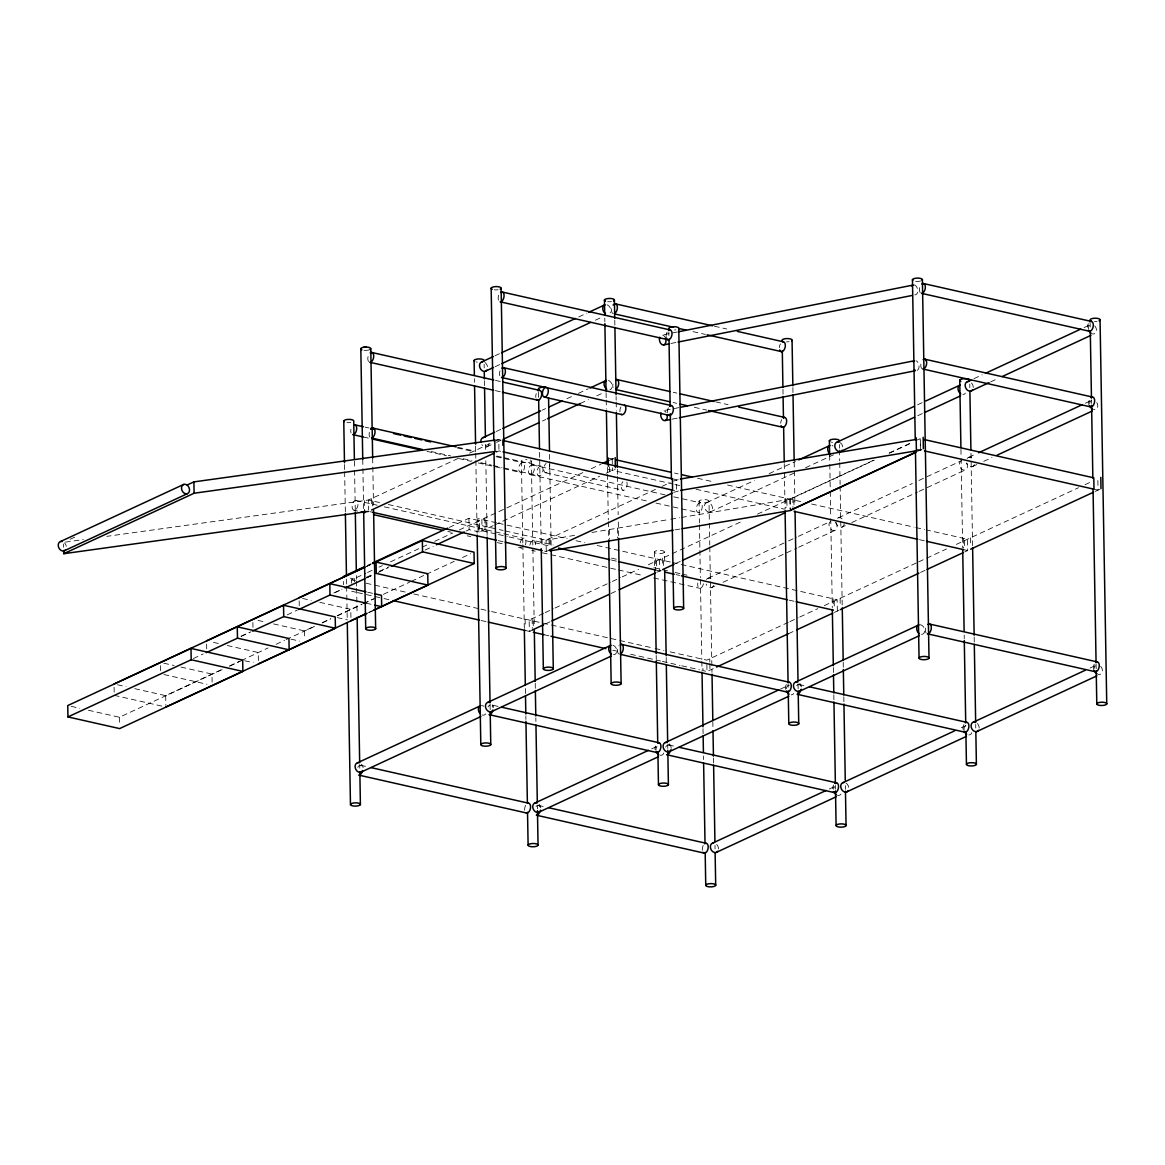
<?xml version="1.0" encoding="UTF-8"?>
<svg xmlns="http://www.w3.org/2000/svg" width="1165" height="1165" viewBox="0 0 1165 1165"><rect width="100%" height="100%" fill="white"/><g stroke="black" fill="none" stroke-linecap="round" stroke-linejoin="round"><path stroke-width="0.75" stroke-dasharray="5 3.75" d="M917.205 370.281L917.685 370.019A5.01 3.218 78.7 0 0 918.967 365.286A5.01 3.218 78.7 0 0 916.287 360.888M70.148 539.293L75.099 536.992M494.936 355.82L499.872 353.534M578.743 316.938L586.956 313.137M495.169 366.698L501.736 363.64M595.402 320.2L601.985 317.157M496.261 431.472L501.183 429.186M542.264 410.138L545.555 408.609M566.918 398.707L571.84 396.42M578.423 393.362L588.281 388.79M458.165 458.413L368.431 500.033L106.787 536.351M469.626 453.098L492.547 442.467M495.824 440.938L498.78 439.569L502.829 440.487M486.635 446.938L494.848 443.122M496.494 442.365L501.416 440.079M542.497 421.016L545.788 419.487M580.301 403.483L588.514 399.668M596.728 395.867L603.295 392.809M496.028 452.297L498.984 450.913L503.018 451.831M367.761 565.214L371.038 563.7M449.341 527.381L468.913 518.309L479.296 520.653L479.499 531.997L469.102 529.653L465.84 531.167M366.48 566.408L371.417 564.122M366.218 566.656L371.154 564.37M351.568 583.17L351.51 579.922L365.941 573.238M367.572 572.466L372.48 570.195M379.033 567.151L382.309 565.637M390.493 561.836L428.152 544.375M434.705 541.332L452.704 532.988M459.258 529.944L583.053 472.524M591.238 468.723L601.067 464.165M609.251 460.364L615.178 457.627M366.334 577.33L372.858 574.301M379.382 571.272L389.168 566.729M425.065 550.084L433.22 546.298M333.816 593.014L342.029 589.199M366.684 577.767L376.543 573.195M378.188 572.423L388.047 567.85M241.272 636.177L249.485 632.362M287.289 614.829L297.41 610.023M335.2 592.49L341.767 589.432M366.422 578L372.989 574.957M193.361 658.516L203.22 653.944M241.009 636.41L250.868 631.838M493.217 525.633L479.106 532.187L478.902 520.828M494.848 524.876L599.625 476.281M606.179 473.238L615.382 468.971M273.513 623.916L304.516 630.92L314.375 626.348M322.589 622.532L330.802 618.717M337.384 615.673L362.286 603.994M363.669 603.485L373.528 598.897M383.387 594.325L409.687 582.136M411.318 581.379L424.73 575.029M426.375 574.272L454.306 561.312M462.52 557.511L470.747 553.695M134.703 688.661L165.707 695.665L223.476 668.739M229.796 665.929L239.903 661.123M241.286 660.599L268.11 647.929M276.061 644.347L284.537 640.299M286.182 639.541L315.759 625.823M322.064 623.013L330.54 618.965M337.122 615.906L361.762 604.475M363.407 603.718L378.203 596.859M88.424 710.242L119.427 717.247L222.952 669.22M229.534 666.176L241.024 660.832M369.057 612.295L372.349 610.78M368.533 612.775L373.47 610.489M655.458 489.416L546.079 540.152L504.94 530.861M661.997 486.373L670.181 482.572M673.457 481.058L680.433 479.004M549.239 550.128L546.269 551.496L542.235 550.579M673.661 492.402L680.637 490.363M706.718 502.61L754.367 480.504M769.162 473.645L795.447 461.442M917.583 404.794L922.52 402.507M973.998 378.625L982.212 374.824M1084.091 327.554L1090.658 324.511A5.01 3.801 65.1 0 0 1088.46 329.083M710.242 511.959L794.035 473.092M805.539 467.748L833.485 454.801M917.816 415.672L922.753 413.386M990.658 381.887L997.225 378.843M543.574 613.343L529.158 620.042L529.347 631.386L532.318 630.017M545.22 612.586L553.404 608.785M555.035 608.028L610.708 582.209M612.339 581.452L620.523 577.651M622.154 576.893L638.537 569.306M648.352 564.748L742.688 520.988M757.425 514.158L873.036 460.525M889.405 452.923L910.695 443.05M917.248 440.021L920.204 438.637L920.408 449.996M681.452 517.435L790.176 499.188L874.332 460.146M889.172 453.258L912.282 442.54M545.409 623.93L550.317 621.659M610.897 593.553L617.45 590.524M656.74 572.292L662.667 569.554M675.758 563.467L680.68 561.195M917.438 451.365L923.364 448.612M708.043 578.262L786.914 541.681M788.559 540.924L796.773 537.109M798.418 536.351L829.64 521.862M838.392 517.799L912.341 483.504M918.908 480.461L961.635 460.641M968.741 457.335L975.309 454.292M1085.401 403.221L1091.984 400.178M711.553 587.626L714.844 586.097M723.057 582.296L797.006 547.987M798.651 547.23L834.795 530.454M841.902 527.163L845.193 525.633M851.761 522.59L917.496 492.096M919.141 491.339L965.144 469.99M972.265 466.699L977.187 464.413M983.755 461.355L991.983 457.554M788.341 622.328L706.791 660.147L665.666 650.856M789.972 621.571L798.156 617.77M799.802 617.013L817.801 608.654M824.354 605.611L917.059 562.622M918.69 561.865L946.519 548.948M956.349 544.39L1078.513 487.727M1085.052 484.684L1091.605 481.655M713.228 668.608L706.995 671.506L706.849 663.395M788.53 633.673L795.083 630.644M834.373 612.411L840.3 609.659M920.525 572.452L925.432 570.166M964.722 551.948L967.693 550.579L967.489 539.22L926.364 529.929M1095.085 491.484L1100.998 488.732M651.686 748.862L658.269 745.804A5.01 3.801 65.1 0 0 656.055 750.376M780.404 689.156L788.618 685.34M829.334 788.967L835.902 785.924A5.01 3.801 65.1 0 0 833.63 789.258M961.329 727.746L966.251 725.46M1090.032 668.04L1096.6 664.997A5.01 3.801 65.1 0 0 1094.328 668.331M677.477 331.967L661.516 335.141A5.01 3.218 78.7 0 1 664.778 336.772M670.953 343.471L678.045 342.059M678.802 407.634L662.841 410.808A5.01 3.218 78.7 0 1 666.103 412.439M672.263 419.123L679.355 417.711M916.389 450.797L920.729 450.069L920.554 440.341M574.52 535.376L546.079 540.152L546.269 551.496L550.288 550.827M591.966 532.449L669.001 519.517M670.778 519.211L679.676 517.726M674.972 529.9L680.345 528.997M494.776 440.122L498.78 439.569L498.984 450.913L494.979 451.481M65.357 542.104L83.37 539.599M714.378 326.2L726.742 328.996M693.015 331.632L705.393 334.428M673.268 392.285L676.807 393.086M715.689 401.867L728.067 404.663M916.36 449.078L923.204 450.622M1094.008 489.198L1098.042 490.101L1097.838 478.757M673.122 402.507L676.661 403.308M694.34 407.299L706.718 410.095M495.475 380.402L500.775 381.596M495.343 390.625L500.644 391.819M608.174 458.078L616.256 459.898M674.535 473.063L678.074 473.864M697.5 478.247L713.402 481.844M727.528 485.033L802.729 502.013M811.554 504.008L914.001 527.148M915.763 527.541L924.602 529.536M672.394 478.771L676.428 479.689L676.617 491.033L672.584 490.115M608.378 469.437L673.035 484.028M674.812 484.436L681.889 486.023M696.029 489.227L784.263 509.149M919.491 539.686L924.792 540.88M963.659 549.662L967.693 550.579M457.903 447.287L475.582 451.277M496.8 456.068L502.1 457.262M503.863 457.656L540.997 466.044M365.271 427.176L368.81 427.977M457.204 447.928L473.121 451.525M496.101 456.709L522.619 462.709M532.303 464.893L664.895 494.834M673.734 496.829L700.252 502.814M545.73 472.786L623.246 490.29M431.254 451.51L450.695 455.908M463.073 458.704L471.912 460.699M480.752 462.694L491.353 465.083M493.13 465.49L501.969 467.485M503.731 467.879L539.089 475.873M363.378 436.991L370.441 438.593M427.016 451.365L446.457 455.763M458.835 458.559L471.213 461.355M478.291 462.942L520.711 472.524M530.41 474.723L648.847 501.46M655.924 503.062L698.359 512.644M496.494 522.765L477.825 518.542L478.029 529.9L496.698 534.109M498.271 523.158L505.333 524.76M507.095 525.153L567.151 538.711M575.991 540.706L584.815 542.701M597.179 545.497L670.603 562.083M672.38 562.477L679.443 564.078M681.205 564.472L837.14 599.684L837.344 611.043L833.31 610.125M379.542 502.537L368.431 500.033L368.606 509.76M388.367 504.532L503.178 530.468M355.995 500.44L377.212 505.231M384.275 506.833L523.944 538.361M529.871 545.118A5.01 2.825 -77.3 0 1 533.628 540.56L553.084 544.943M611.421 558.122L616.722 559.317M653.842 567.704L660.919 569.306M662.681 569.7L667.996 570.894M675.059 572.496L680.36 573.69M682.137 574.097L687.437 575.292M498.46 534.517L507.299 536.512M509.061 536.905L549.691 546.079M611.509 560.045L616.809 561.239M655.662 570.005L663.744 571.84M676.108 574.622L679.632 575.423M789.142 600.15L794.443 601.344M369.975 511.683L372.669 512.294M498.081 540.618L503.382 541.812M354.087 510.27L357.626 511.056M447.782 531.429L451.321 532.216M467.238 535.813L470.762 536.614M497.28 542.599L504.358 544.201M518.498 547.39L522.037 548.191M531.721 550.375L535.259 551.176M542.337 552.778L616.576 569.539M618.353 569.947L641.332 575.131M653.711 577.927L699.67 588.31M350.228 578.131L353.694 578.918M351.51 579.922L355.558 580.84M366.145 583.228L406.774 592.403M413.837 593.99L479.194 608.756M480.956 609.149L489.795 611.144M491.557 611.552L617.974 640.095M619.736 640.488L653.303 648.075M655.065 648.468L663.89 650.463M798.957 684.452L806.02 686.039M367.703 592.228L372.873 593.393M351.714 591.267L355.747 592.184M357.524 592.577L364.587 594.179M366.349 594.572L382.251 598.169M384.013 598.562L391.076 600.164M481.16 620.508L486.46 621.702M525.313 630.469L533.395 632.304M543.982 634.692L551.045 636.279M612.877 650.245L618.164 651.439M630.542 654.235L660.555 661.021M662.332 661.414L679.996 665.404M681.758 665.798L699.422 669.788M705.64 671.2L702.946 670.589L702.874 665.725M366.174 603.179L373.077 604.737M302.55 598.446L311.172 600.383M319.778 602.334L350.781 609.339L350.927 617.45M337.209 617.567L347.534 619.911M258.004 620.421L264.892 621.964M290.93 639.148L299.551 641.1M498.038 706.398L490.96 704.796A5.01 2.825 -77.3 0 1 492.912 707.563M668.608 744.916L673.909 746.11M213.457 642.381L218.627 643.546M227.233 645.497L258.251 652.502L258.382 660.599M244.665 660.73L253.271 662.681M163.741 663.191L174.08 665.521M180.968 667.079L211.972 674.084L212.117 682.18M163.945 674.535L207.006 684.263M117.476 684.772L126.082 686.709M114.228 695.345L162.459 706.238M360.611 765.259L365.912 766.454M538.259 805.379L543.56 806.573M71.196 706.354L79.817 708.291M1090.149 323.404L1090.222 327.045M1091.488 399.843L1091.547 403.483M1096.09 663.715L1096.192 669.176M969.761 384.071L969.819 387.712M970.969 453.229L972.586 546.035M974.173 637.037L974.275 642.498M975.702 724.382L975.76 728.023M970.46 537.851L970.591 545.948M964.533 540.604L964.649 547.084M963.455 538.317L963.63 548.045M960.95 449.384L961.081 456.665M961.11 458.486L962.669 547.652M964.183 635.012L964.256 638.653M839.412 444.52L839.47 448.161M839.499 449.967L839.688 460.859M839.732 462.68L840.111 484.451M840.14 486.271L842.222 606.033M843.212 662.303L843.3 667.749M843.81 696.772L843.911 702.218M845.368 785.705L845.426 789.331M840.111 598.315L840.242 606.426M834.184 601.067L834.3 607.548M833.106 598.781L833.252 606.878M829.64 455.209L829.771 462.476M829.8 464.282L830.252 489.693M830.281 491.499L830.718 516.91M830.747 518.731L832.305 607.649M833.354 667.53L833.441 672.977M833.82 694.762L833.922 700.209M835.407 785.501L835.48 789.127M792.884 387.566L792.972 393.027M794.181 462.083L794.952 505.697M798.054 683.797L798.156 689.258M793.889 500.018L793.977 504.882M792.812 497.732L792.986 507.459M790.176 499.188L790.351 508.916M789.855 499.115L790.03 508.857M786.885 500.484L787.03 508.595M785.822 498.198L785.982 507.94M782.953 389.183L783.055 394.629M784.263 463.699L785.05 509.134M788.093 683.593L788.166 687.234M708.99 501.358A5.01 1.646 -1 0 1 701.053 502.639A5.01 1.646 -1 0 1 702 499.785A5.01 1.646 -1 0 1 708.99 501.358L709.339 521.381M709.383 523.202L709.762 545.031M709.791 546.851L711.975 672.423M712.834 721.557L712.965 728.839M713.475 757.964L713.577 763.425M715.004 845.309L715.062 848.95M709.747 658.778L709.805 662.026M709.835 663.642L709.951 670.123M699.044 501.154L699.422 522.998M699.451 524.818L699.874 548.467M699.903 550.288L700.369 577.592M700.413 579.413L701.811 659.477M701.84 661.298L702 670.399M703.005 728.635L703.107 734.096M703.485 755.939L703.558 759.58M668.87 331.894L668.928 335.52M664.356 552.108A5.01 1.646 -1 0 1 656.405 553.375A5.01 1.646 -1 0 1 657.351 550.535A5.01 1.646 -1 0 1 664.356 552.108L664.574 564.836M666.191 657.541L666.278 662.987M667.72 744.784L667.778 748.425M663.54 560.481L663.657 566.976M662.463 558.195L662.608 566.307M659.506 559.579L659.696 570.923M656.536 560.947L656.652 567.428M655.473 558.661L655.633 568.389M654.395 551.904L654.686 568.258M656.201 655.516L656.259 659.142M614.771 320.2L614.858 325.647M616.096 396.551L616.168 400.178M616.198 401.998L616.358 411.085M617.377 469.262L617.465 474.708M617.494 476.529L618.164 514.697M618.295 521.978L618.542 536.512M617.45 528.167L617.61 537.895M612.222 458.995L612.411 470.34M609.368 466.859L609.455 471.723M609.426 529.522L609.601 539.249M604.781 318.176L604.839 321.817M606.077 392.707L606.179 398.153M606.208 399.974L606.368 409.061M607.387 467.238L607.475 472.684M607.504 474.504L608.305 519.954M608.334 521.76L608.625 538.128M549.56 454.365L549.647 459.825M549.676 461.646L551.132 545.264M550.084 539.468L550.2 545.963M549.035 538.769L549.181 546.88M542.031 539.235L542.176 547.346M538.521 392.357L538.609 397.804M539.57 452.34L539.657 457.801M539.686 459.622L541.215 546.88M531.356 461.253L534.254 626.857M535.23 683.273L535.332 688.733M535.842 717.844L535.9 721.485M537.356 805.204L537.429 808.845M533.191 620.945L533.279 625.809M532.114 618.659L532.288 628.386M525.109 619.125L525.255 627.236M521.396 461.034L522.837 542.934M522.867 544.754L524.323 628.474M525.371 688.53L525.473 693.99M525.852 715.82L525.91 719.46M484.13 364.31L484.203 367.951M484.422 380.693L484.509 386.139M485.528 444.375L485.63 449.836M485.82 460.757L487.116 535.376M490.072 704.621L490.174 710.082M485.907 520.376L486.096 531.721M484.829 518.09L485.033 529.434M481.859 519.459L482.062 530.803M474.432 378.654L474.49 382.295M475.611 445.991L475.699 451.452M475.728 453.272L475.83 458.733M475.859 460.554L477.126 533.352M468.913 518.309L469.102 529.653M372.669 457.889L372.8 465.155M372.829 466.976L373.499 505.144M372.48 500.95L372.582 507.459M371.402 498.664L371.533 506.76M364.427 500.586L364.601 510.474M362.752 459.491L362.883 466.772M362.912 468.592L363.64 510.401M354.422 461.107L354.539 468.388M354.582 470.194L355.31 512.003M356.417 575.597L356.475 579.238M356.505 581.058L356.606 586.505M356.636 588.325L357.087 613.766M359.708 764.604L359.781 768.23M354.48 578.554L354.539 581.786M344.52 464.544L344.622 469.99M344.651 471.81L345.35 511.785M346.529 579.034L346.617 584.481M346.646 586.301L347.257 620.828M343.384 581.437L343.442 584.67M304.516 630.92L304.662 639.017M299.172 600.907L299.245 605.771M252.892 622.489L252.98 627.353M206.627 644.07L206.715 648.934M165.707 695.665L165.867 705.393M160.348 665.652L160.464 672.132M119.427 717.247L119.573 725.344M114.083 687.234L114.17 692.097M63.58 543.968L63.638 547.215M350.752 422.502A5.01 1.646 -1 0 1 346.922 422.589M530.293 460.059A5.01 1.646 -1 0 1 528.4 462.622A5.01 1.646 -1 0 1 521.425 461.471A5.01 1.646 -1 0 1 526.929 459.505M832.553 442.351A5.01 1.646 -1 0 1 831.402 442.161M1097.081 321.336A5.01 1.646 -1 0 1 1094.518 321.511M920.568 280.983A5.01 1.646 -1 0 1 914.467 281.129M789.098 341.695A5.01 1.646 -1 0 1 786.535 341.855M611.465 301.575A5.01 1.646 -1 0 1 607.62 301.662M477.271 362.126A5.01 1.646 -1 0 1 476.135 361.936M703.427 583.752A5.01 2.825 -77.3 0 1 701.199 587.83L700.427 588.223A5.01 2.825 -77.3 0 1 697.82 583.039M533.628 540.56A5.01 2.825 -77.3 0 1 535.478 545.817M351.058 432.914A5.01 2.825 -77.3 0 1 350.913 429.332M525.459 544.9A5.01 2.825 -77.3 0 0 523.187 538.448L522.415 538.842A5.01 2.825 -77.3 0 0 520.187 542.919M521.337 547.929A5.01 2.825 -77.3 0 1 520.755 547.361M779.414 347.621A5.01 2.825 -77.3 0 1 780.419 343.923M612.775 313.414A5.01 2.825 -77.3 0 1 611.61 308.405M780.725 423.274A5.01 2.825 -77.3 0 1 781.73 419.589M613.081 387.639A5.01 2.825 -77.3 0 1 612.936 384.071M666.162 336.976A5.01 2.825 -77.3 0 1 667.123 332.069M498.46 300.119A5.01 2.825 -77.3 0 1 499.173 294.133M667.487 412.643A5.01 2.825 -77.3 0 1 668.433 407.735M499.785 375.785A5.01 2.825 -77.3 0 1 500.484 369.8M971.45 383.023A5.01 3.801 65.1 0 1 973.212 387.697M1094.692 325.865A5.01 3.801 65.1 0 1 1096.236 331.69A5.01 3.801 65.1 0 1 1092.129 333.816M974.319 464.515A5.01 3.801 65.1 0 1 971.261 466.83L970.212 466.641A5.01 3.801 65.1 0 1 966.863 463.16M967.154 458.544A5.01 3.801 65.1 0 1 969.746 457.204L970.794 457.394A5.01 3.801 65.1 0 1 973.561 459.709M1096.789 402.537A5.01 3.801 65.1 0 1 1097.343 407.866A5.01 3.801 65.1 0 1 1093.44 409.468M1089.712 403.498A5.01 3.801 65.1 0 1 1091.095 400.629M840.154 442.7A5.01 3.801 65.1 0 1 842.863 448.161M965.406 393.129A5.01 3.801 65.1 0 1 962.829 394.469M844.174 523.828A5.01 3.801 65.1 0 1 840.912 527.294L839.849 527.104A5.01 3.801 65.1 0 1 836.179 522.371M837.504 518.265A5.01 3.801 65.1 0 1 839.397 517.668L840.446 517.857A5.01 3.801 65.1 0 1 843.198 520.173M966.44 463A5.01 3.801 65.1 0 1 966.28 469.32A5.01 3.801 65.1 0 1 960.834 468.33A5.01 3.801 65.1 0 1 960.047 461.835M832.014 445.496A5.01 3.801 65.1 0 1 833.048 446.006M713.606 585.442A5.01 3.801 65.1 0 1 710.563 587.757L709.5 587.568A5.01 3.801 65.1 0 1 706.165 584.087M706.456 579.471A5.01 3.801 65.1 0 1 709.034 578.131L710.097 578.321A5.01 3.801 65.1 0 1 712.849 580.636M835.305 522.444A5.01 3.801 65.1 0 1 836.164 529.536A5.01 3.801 65.1 0 1 830.223 528.459A5.01 3.801 65.1 0 1 830.397 521.556M484.873 362.475A5.01 3.801 65.1 0 1 487.582 367.936M607.082 304.808A5.01 3.801 65.1 0 1 610.14 312.904M488.907 443.603A5.01 3.801 65.1 0 1 485.63 447.069L484.582 446.879A5.01 3.801 65.1 0 1 481.815 444.564M608.407 380.46A5.01 3.801 65.1 0 1 612.076 385.193A5.01 3.801 65.1 0 1 609.878 389.765M702.349 850.363A5.01 2.825 -77.3 0 1 703.296 845.455M535.987 806.559A5.01 2.825 -77.3 0 1 540.211 808.146M524.701 810.243A5.01 2.825 -77.3 0 1 525.663 805.335M357.713 767.415A5.01 2.825 -77.3 0 1 362.563 768.026M785.399 689.316A5.01 2.825 -77.3 0 1 786.36 684.408M618.717 653.9A5.01 2.825 -77.3 0 1 619.052 645.526M1093.396 668.972A5.01 2.825 -77.3 0 1 1094.343 664.065M926.117 632.974A5.01 2.825 -77.3 0 1 926.393 626.129M977.391 723.509A5.01 3.801 65.1 0 1 979.153 728.183M1100.634 666.351A5.01 3.801 65.1 0 1 1102.177 672.176A5.01 3.801 65.1 0 1 1098.071 674.302M846.096 783.186A5.01 3.801 65.1 0 1 848.586 789.797M971.828 732.639A5.01 3.801 65.1 0 1 968.77 734.955M964.052 730.033A5.01 3.801 65.1 0 1 967.256 725.329M716.693 844.436A5.01 3.801 65.1 0 1 718.456 849.11M840.999 794.079A5.01 3.801 65.1 0 1 837.373 795.229M492.547 704.767A5.01 3.801 65.1 0 1 493.465 707.184M613.023 645.279A5.01 3.801 65.1 0 1 616.766 650.638A5.01 3.801 65.1 0 1 613.489 654.73M799.758 683.389A5.01 3.801 65.1 0 1 801.447 686.826M919.971 624.746A5.01 3.801 65.1 0 1 924.69 629.668A5.01 3.801 65.1 0 1 921.486 634.372M669.409 743.867A5.01 3.801 65.1 0 1 671.157 748.542M793.714 693.51A5.01 3.801 65.1 0 1 791.137 694.835M786.346 688.675A5.01 3.801 65.1 0 1 789.622 685.209M539.046 804.331A5.01 3.801 65.1 0 1 540.749 807.767M663.832 752.983A5.01 3.801 65.1 0 1 659.725 755.109M832.64 788.676A5.01 2.825 -77.3 0 1 833.645 784.992M665.696 747.056A5.01 2.825 -77.3 0 1 668.958 745.003A5.01 2.825 -77.3 0 1 670.603 748.891M655.05 749.779A5.01 2.825 -77.3 0 1 655.502 746.022M488.062 706.951A5.01 2.825 -77.3 0 1 490.203 704.869M963.047 729.436A5.01 2.825 -77.3 0 1 963.994 724.528M796.685 685.632A5.01 2.825 -77.3 0 1 800.908 687.219M64.541 542.89A5.01 3.801 65.1 0 1 66.245 546.327M675.802 329.841A5.01 1.646 -1 0 1 674.55 329.972M498.154 289.721A5.01 1.646 -1 0 1 494.324 289.808M368.926 349.937A5.01 1.646 -1 0 1 363.975 350.272M535.813 397.44A5.01 2.825 -77.3 0 1 536.25 393.683M368.548 361.441A5.01 2.825 -77.3 0 1 368.3 355.747M369.858 437.108A5.01 2.825 -77.3 0 1 369.625 431.414M1087.396 327.263A5.01 2.825 -77.3 0 1 1088.401 323.579M920.175 292.488A5.01 2.825 -77.3 0 1 920.452 285.643M1089.013 405.216A5.01 2.825 -77.3 0 1 1089.726 399.231M922.083 368.722A5.01 2.825 -77.3 0 1 921.777 361.31M619.969 411.857A5.01 2.825 -77.3 0 1 621.571 405.988M626.857 482.15A5.01 2.825 -77.3 0 1 624.775 489.81L624.003 490.217A5.01 2.825 -77.3 0 1 621.294 487.523A5.01 2.825 -77.3 0 1 622.896 481.655M549.341 464.646A5.01 2.825 -77.3 0 1 547.768 471.869A5.01 2.825 -77.3 0 1 543.837 470.398A5.01 2.825 -77.3 0 1 546.108 463.437M914.117 284.959A5.01 3.218 78.7 0 1 917.525 288.978A5.01 3.218 78.7 0 1 916.36 294.366L915.603 294.76A5.01 3.218 78.7 0 1 914.773 294.832M361.412 764.211A5.01 3.801 65.1 0 1 363.116 767.648M485.732 713.854A5.01 3.801 65.1 0 1 482.092 714.99M481.626 705.553A5.01 3.801 65.1 0 1 483.708 706.252M522.24 472.043L521.469 472.451A5.01 2.825 -77.3 0 1 519.066 466.408A5.01 2.825 -77.3 0 1 524.061 463.801A5.01 2.825 -77.3 0 1 522.24 472.043M540.24 466.116L539.468 466.524A5.01 2.825 -77.3 0 0 537.08 472.509A5.01 2.825 -77.3 0 0 539.846 475.801L540.618 475.393A5.01 2.825 -77.3 0 0 542.992 469.408A5.01 2.825 -77.3 0 0 540.24 466.116M699.888 512.163L699.116 512.571A5.01 2.825 -77.3 0 1 696.714 506.527A5.01 2.825 -77.3 0 1 701.694 503.906A5.01 2.825 -77.3 0 1 699.888 512.163M709.237 512.105L708.189 511.901A5.01 3.801 65.1 0 1 704.956 504.11A5.01 3.801 65.1 0 1 711.757 505.348A5.01 3.801 65.1 0 1 709.237 512.105M532.667 473.529A5.01 2.825 -77.3 0 0 533.002 465.155A5.01 2.825 -77.3 0 0 528.4 470.733A5.01 2.825 -77.3 0 0 532.667 473.529M356.344 509.076A5.01 2.825 -77.3 0 0 356.679 500.702A5.01 2.825 -77.3 0 0 352.078 506.28A5.01 2.825 -77.3 0 0 356.344 509.076"/><path stroke-width="1.5" d="M669.817 406.061L670.589 405.653A5.01 2.825 -77.3 0 1 673.355 408.944A5.01 2.825 -77.3 0 1 670.967 414.929L670.195 415.322A5.01 2.825 -77.3 0 1 668.157 414.565M783.608 417.653L783.885 417.521A5.01 2.825 -77.3 0 1 786.652 420.798A5.01 2.825 -77.3 0 1 784.263 426.783L783.492 427.191A5.01 2.825 -77.3 0 1 781.031 425.575M1091.095 397.571L1091.867 397.163A5.01 2.825 -77.3 0 1 1094.634 400.454A5.01 2.825 -77.3 0 1 1092.26 406.439L1091.488 406.833A5.01 2.825 -77.3 0 1 1089.45 406.075M657.875 742.95L658.152 742.804A5.01 2.825 -77.3 0 1 660.919 746.081A5.01 2.825 -77.3 0 1 658.545 752.066L657.774 752.474A5.01 2.825 -77.3 0 1 656.317 752.284M788.224 682.486L788.501 682.341A5.01 2.825 -77.3 0 1 791.268 685.617A5.01 2.825 -77.3 0 1 788.894 691.602L788.123 692.01A5.01 2.825 -77.3 0 1 786.084 691.253M704.665 843.78L705.437 843.373A5.01 2.825 -77.3 0 1 708.203 846.664A5.01 2.825 -77.3 0 1 705.83 852.649L705.058 853.057A5.01 2.825 -77.3 0 1 703.019 852.285M835.028 783.317L835.8 782.909A5.01 2.825 -77.3 0 1 838.552 786.2A5.01 2.825 -77.3 0 1 836.179 792.185L835.407 792.593A5.01 2.825 -77.3 0 1 833.368 791.821M965.377 722.853L966.149 722.446A5.01 2.825 -77.3 0 1 968.901 725.737A5.01 2.825 -77.3 0 1 966.528 731.722L965.756 732.13A5.01 2.825 -77.3 0 1 963.717 731.358M1095.726 662.39L1096.498 661.982A5.01 2.825 -77.3 0 1 1099.265 665.273A5.01 2.825 -77.3 0 1 1096.877 671.258L1096.105 671.652A5.01 2.825 -77.3 0 1 1093.644 670.05M60.522 541.536L183.764 484.378M187.303 484.946L193.9 481.888L494.776 440.122L494.979 451.481L194.104 493.232L63.755 553.695L63.696 550.462M64.031 550.899L187.274 493.727A5.01 3.801 65.1 0 0 187.783 485.718A5.01 3.801 65.1 0 0 181.492 487.713A5.01 3.801 65.1 0 0 187.274 493.727M481.786 361.907L493.29 356.577M501.518 352.762L575.452 318.467M588.602 312.366L605.028 304.749A5.01 3.801 65.1 0 0 602.756 308.696A5.01 3.801 65.1 0 0 605.465 313.545M485.31 371.271L493.523 367.456M501.736 363.64L590.48 322.487M483.111 437.574L494.615 432.244M502.829 428.429L540.633 410.896M548.846 407.08L561.981 400.993M589.927 388.032L606.353 380.416A5.01 3.801 65.1 0 0 604.082 384.348A5.01 3.801 65.1 0 0 606.79 389.197M503.062 439.307L539.22 422.546M547.434 418.73L580.301 403.483M371.591 510.008L494.382 453.054M343.296 576.573L364.499 566.729M372.669 562.943L447.709 528.138M299.114 597.66L364.834 567.18M373.048 563.365L422.356 540.502L474.024 552.166L474.228 563.525L373.994 610.009M206.569 640.823L364.572 567.413M372.8 563.612L376.077 562.083L427.759 573.748L427.948 585.107L373.732 610.256M114.024 683.986L283.532 605.247L335.214 616.911L335.418 628.27L165.896 707.009M191.002 648.41L67.759 705.568L67.949 716.926L119.631 728.591L242.873 671.419L242.669 660.074L191.002 648.41L191.191 659.754L67.949 716.926M602.698 463.408L607.62 461.122M436.482 544.783L464.209 531.924M391.324 566.336L422.546 551.846L474.228 563.525M298.793 609.499L330.001 595.009L366.174 603.179M345.058 587.917L364.776 578.772M206.249 652.662L237.471 638.172L289.138 649.852L288.949 638.493L237.267 626.828L237.471 638.172M252.514 631.081L283.736 616.591L335.418 628.27M350.985 620.683L365.781 613.824M258.441 663.846L367.15 613.3M549.239 550.128L672.03 493.174M798.739 459.927L829.961 445.438A5.01 3.801 65.1 0 0 827.689 449.384A5.01 3.801 65.1 0 0 830.397 454.234M837.067 442.147L914.307 406.323M925.796 400.978L960.31 384.974A5.01 3.801 65.1 0 0 958.038 388.921A5.01 3.801 65.1 0 0 960.746 393.77M967.416 381.683L970.707 380.154M985.503 373.295L1080.8 329.083M840.591 451.496L914.525 417.201M924.384 412.628L960.543 395.852M970.94 391.032L989.012 382.644M1002.162 376.557L1090.891 335.389M532.318 630.017L543.778 624.702M551.962 620.901L609.266 594.325M619.081 589.767L655.109 573.049M662.667 569.554L674.127 564.239M682.311 560.438L785.458 512.585M915.807 452.122L790.059 510.459L915.777 452.37M978.6 452.763L1082.125 404.75M996.905 455.267L1092.217 411.056M357.378 762.857L480.621 705.699A5.01 3.801 65.1 0 0 480.111 713.708M487.742 702.393L610.97 645.235A5.01 3.801 65.1 0 0 608.698 649.182A5.01 3.801 65.1 0 0 611.407 654.031M360.902 772.22L480.854 716.577M491.251 711.757L611.203 656.113M716.504 667.094L788.53 633.673M796.729 629.872L832.742 613.169M840.3 609.659L918.894 573.209M927.078 569.408L963.091 552.705M970.649 549.196L1093.44 492.242M535.026 802.976L648.41 750.376M665.375 742.513L778.759 689.913M795.724 682.049L918.967 624.877A5.01 3.801 65.1 0 0 916.695 628.823A5.01 3.801 65.1 0 0 919.403 633.673M538.536 812.325L658.502 756.697M668.899 751.862L788.851 696.233M799.248 691.398L919.2 635.755M712.66 843.096L826.043 790.496M843.009 782.632L954.747 730.79M973.357 722.154L1085.096 670.326M716.184 852.445L836.135 796.802M846.533 791.982L966.484 736.338M976.882 731.518L1096.833 675.875M679.253 331.617L913.273 285.032M663.861 344.884L669.176 343.821M678.045 342.059L912.064 295.473M680.564 407.284L914.598 360.699M665.171 420.536L670.501 419.487M679.355 417.711L915.151 370.776M680.433 479.004L916.2 439.438M680.637 490.363L916.389 450.797L916.171 437.734M550.288 550.827L673.181 530.206M682.137 528.692L790.38 510.532M63.755 553.695L368.635 511.377M361.893 349.791A5.01 1.646 -1 0 1 363.786 347.228L366.334 347.068A5.01 1.646 -1 0 1 369.829 349.617M363.786 347.228L366.334 347.068M62.196 541.536L61.512 541.405A5.01 3.801 65.1 0 0 58.25 545.482A5.01 3.801 65.1 0 0 61.978 550.841L63.041 551.03A5.01 3.801 65.1 0 0 65.619 549.705M797.777 682.107L796.729 681.904A5.01 3.801 65.1 0 0 793.452 685.996A5.01 3.801 65.1 0 0 797.195 691.355L798.243 691.544A5.01 3.801 65.1 0 0 801.302 689.229M978.469 730.324A5.01 3.801 65.1 0 1 975.877 731.649L974.828 731.46A5.01 3.801 65.1 0 1 971.086 726.101A5.01 3.801 65.1 0 1 974.362 722.023M489.795 702.451L488.732 702.262A5.01 3.801 65.1 0 0 485.47 706.34A5.01 3.801 65.1 0 0 489.198 711.699L490.247 711.888A5.01 3.801 65.1 0 0 492.839 710.548M667.428 742.571L666.38 742.382A5.01 3.801 65.1 0 0 663.103 746.459A5.01 3.801 65.1 0 0 666.846 751.818L667.894 752.007A5.01 3.801 65.1 0 0 670.953 749.692M537.08 803.035L536.031 802.845A5.01 3.801 65.1 0 0 532.755 806.923A5.01 3.801 65.1 0 0 536.482 812.282L537.546 812.471A5.01 3.801 65.1 0 0 540.604 810.156M717.756 851.251A5.01 3.801 65.1 0 1 715.179 852.576L714.13 852.387A5.01 3.801 65.1 0 1 710.388 847.028A5.01 3.801 65.1 0 1 713.664 842.95M923.364 283.503L1091.314 321.423M921.457 293.318L1089.406 331.253M924.675 359.169L1092.624 397.09M922.782 368.985L1090.731 406.905M615.368 303.847L712.601 325.807M737.358 331.399L783.317 341.782M615.237 314.069L673.574 327.249M669.205 329.098A5.01 1.646 -1 0 1 673.021 326.739A5.01 1.646 -1 0 1 678.758 328.457L685.952 330.044M707.17 334.836L781.409 351.597M502.071 291.993L670.021 329.913M668.113 339.743L500.164 301.808A5.01 2.825 -77.3 0 0 504.081 295.983A5.01 2.825 -77.3 0 0 500.542 292.473M924.238 439.554L1093.804 477.839L1094.008 489.198L924.442 450.899M616.693 379.513L669.729 391.484M680.331 393.887L713.927 401.474M738.683 407.066L784.642 417.434M616.562 389.736L669.598 401.707M680.2 404.109L687.277 405.711M708.48 410.488L782.734 427.264M503.397 367.659L671.346 405.58M669.438 415.41L501.489 377.475A5.01 2.825 -77.3 0 0 505.406 371.635A5.01 2.825 -77.3 0 0 501.867 368.14M371.722 352.456L493.712 380.008M502.552 382.003L539.672 390.377M544.419 397.119L621.935 414.624M493.567 390.231L369.815 362.286A5.01 2.825 -77.3 0 0 373.732 356.446A5.01 2.825 -77.3 0 0 370.193 352.937M502.406 392.226L537.764 400.207M616.256 459.898L671.011 472.276M681.612 474.665L692.199 477.053M794.093 511.362L917.729 539.293M926.568 541.288L963.659 549.662M503.018 451.831L672.584 490.115L672.394 478.771L502.829 440.487L502.916 445.365M373.048 428.123L456.141 446.879M354.67 424.774L363.509 426.769M370.587 428.371L374.111 429.171M393.566 433.555L400.629 435.157M404.168 435.958L411.245 437.559M414.784 438.346L421.847 439.948M425.385 440.749L430.686 441.943M372.902 438.346L422.414 449.515M352.762 434.603L363.378 436.991M372.218 438.987L421.715 450.171M929.306 623.989L1097.255 661.909M558.516 548.074L609.746 559.637M618.571 561.632L655.662 570.005M665.506 572.233L674.331 574.229M681.409 575.816L787.38 599.757M796.205 601.752L833.31 610.125M927.398 633.804L1095.348 671.739M372.669 512.294L496.305 540.211M505.144 542.206L542.235 550.579M361.165 511.857L364.689 512.658M373.528 514.653L442.482 530.221M427.948 585.107L376.28 573.428L376.077 562.083M621.309 644.332L789.258 682.253M809.558 686.84L966.906 722.373M365.985 591.835L329.811 583.665L330.001 595.009M374.591 593.771L381.479 595.33L381.683 606.688L374.795 605.13M392.838 600.558L479.397 620.1M488.222 622.095L525.313 630.469M533.395 632.304L543.982 634.692M551.045 636.279L605.8 648.657M621.178 654.555L787.365 692.083M797.049 694.267L964.999 732.202M501.576 707.199L658.909 742.731M679.21 747.304L836.557 782.836M489.052 714.626L657.002 752.546M834.65 792.666L666.7 754.731A5.01 2.825 -77.3 0 0 670.108 751.44M191.191 659.754L242.873 671.419M371.227 767.662L528.56 803.195M548.861 807.767L706.208 843.3M358.704 775.089L526.653 813.01M704.301 853.13L536.351 815.194A5.01 2.825 -77.3 0 0 539.759 811.903M923.146 359.636A5.01 2.825 -77.3 0 1 925.374 359.417L926.393 360.859A5.01 2.825 -77.3 0 1 923.539 368.912M925.374 359.417L926.393 360.859M1100.051 319.967L1106.75 703.966A5.01 1.646 -1 0 1 1098.813 705.233A5.01 1.646 -1 0 1 1099.76 702.379A5.01 1.646 -1 0 1 1106.75 703.966M1100.808 477.388L1100.998 488.732M1090.28 330.685L1091.459 398.022M1091.59 405.303L1092.857 478.087M1093.047 489.009L1096.061 661.895M1096.221 670.996L1096.789 703.747M969.892 391.353L970.911 449.588M972.615 547.856L974.144 635.216M974.304 644.318L975.673 722.562M975.833 731.664L976.401 764.429A5.01 1.646 -1 0 1 968.464 765.696A5.01 1.646 -1 0 1 969.411 762.842A5.01 1.646 -1 0 1 976.401 764.429M959.742 380.227L960.921 447.564M962.698 549.472L964.125 631.372M964.285 640.473L965.712 722.358M965.872 731.46L966.44 764.211M922.403 279.848L929.015 658.167A5.01 1.646 -1 0 1 921.078 659.448A5.01 1.646 -1 0 1 922.025 656.594A5.01 1.646 -1 0 1 929.015 658.167M923.161 437.268L923.364 448.612M912.457 279.644L915.253 439.7M915.442 450.622L919.054 657.963M842.266 607.853L843.183 660.482M843.344 669.555L843.78 694.966M843.941 704.039L845.266 780.259M845.455 791.151L846.067 825.621A5.01 1.646 -1 0 1 838.116 826.902A5.01 1.646 -1 0 1 839.062 824.048A5.01 1.646 -1 0 1 846.067 825.621M829.393 440.69L829.64 455.209M832.334 609.47L833.325 665.725M833.485 674.797L833.79 692.942M833.951 702.014L835.378 783.681M835.509 790.948L836.106 825.417M792.054 340.311L792.855 385.746M793.015 394.833L794.151 460.262M795.04 511.158L797.996 680.171M798.185 691.078L798.753 723.785A5.01 1.646 -1 0 1 790.817 725.052A5.01 1.646 -1 0 1 791.763 722.213A5.01 1.646 -1 0 1 798.753 723.785M782.298 351.014L782.924 387.363M783.084 396.45L783.462 418.264M783.623 427.351L784.234 461.879M785.079 510.94L788.064 681.787M788.224 690.874L788.792 723.582M712.019 674.244L712.805 719.737M712.995 730.659L713.446 756.143M713.606 765.245L714.931 841.669M715.121 852.591L715.703 885.356A5.01 1.646 -1 0 1 707.752 886.623A5.01 1.646 -1 0 1 708.699 883.769A5.01 1.646 -1 0 1 715.703 885.356M702.029 672.22L702.976 726.814M703.136 735.916L703.427 752.299M703.616 763.221L705.014 843.285M705.175 852.387L705.742 885.152M678.758 328.457L683.651 608.407A5.01 1.646 -1 0 1 675.715 609.688A5.01 1.646 -1 0 1 676.661 606.834A5.01 1.646 -1 0 1 683.651 608.407M669.001 339.161L670.166 406.425M670.297 413.691L671.433 479.135M671.637 490.043L673.69 608.203M664.662 570.282L666.162 655.72M666.322 664.807L667.647 741.144M667.807 750.231L668.404 784.773A5.01 1.646 -1 0 1 660.468 786.04A5.01 1.646 -1 0 1 661.414 783.2A5.01 1.646 -1 0 1 668.404 784.773M654.715 570.078L656.172 653.696M656.303 660.963L657.73 742.76M657.89 751.847L658.458 784.569M614.421 300.206L614.741 318.38M614.902 327.467L616.067 394.731M616.387 412.905L617.334 467.442M618.571 538.332L621.12 683.753A5.01 1.646 -1 0 1 613.169 685.02A5.01 1.646 -1 0 1 614.115 682.18A5.01 1.646 -1 0 1 621.12 683.753M615.178 457.627L615.353 467.354M608.174 458.078L608.319 466.189M604.46 300.002L604.722 314.535M604.883 323.622L606.048 390.887M606.397 410.881L607.315 463.597M608.654 539.948L611.159 683.549M548.569 398.008L549.487 450.738M551.234 550.71L553.302 668.885A5.01 1.646 -1 0 1 545.351 670.152A5.01 1.646 -1 0 1 546.298 667.297A5.01 1.646 -1 0 1 553.302 668.885M538.652 399.624L539.497 448.714M541.244 548.686L543.341 668.666M534.313 630.498L535.201 681.452M535.361 690.554L535.798 716.024M535.958 725.125L537.298 801.564M537.458 810.665L538.055 845.237A5.01 1.646 -1 0 1 530.119 846.504A5.01 1.646 -1 0 1 531.065 843.664A5.01 1.646 -1 0 1 538.055 845.237M524.352 630.294L525.313 684.889M525.502 695.811L525.823 713.999M525.939 721.281L527.381 803.18M527.527 812.282L528.109 845.033M501.125 288.352L506.003 568.302A5.01 1.646 -1 0 1 498.067 569.568A5.01 1.646 -1 0 1 499.013 566.714A5.01 1.646 -1 0 1 506.003 568.302M491.164 288.134L493.829 440.836M494.018 451.743L496.057 568.098M484.261 371.591L484.392 378.873M484.553 387.96L485.397 437.108M487.145 537.196L490.043 702.801M490.203 711.902L490.771 744.653A5.01 1.646 -1 0 1 482.834 745.935A5.01 1.646 -1 0 1 483.781 743.081A5.01 1.646 -1 0 1 490.771 744.653M474.111 360.466L474.373 375.028M474.563 385.935L475.582 444.171M477.169 535.172L480.81 744.45M422.356 540.502L422.546 551.846M370.776 348.816L372.669 457.889M373.601 510.605L375.654 628.765A5.01 1.646 -1 0 1 367.718 630.032A5.01 1.646 -1 0 1 368.664 627.178A5.01 1.646 -1 0 1 375.654 628.765M364.601 510.474L364.616 511.945M360.815 348.612L362.752 459.491M363.669 512.221L365.708 628.561M354.378 459.301L353.723 421.133A5.01 1.646 -1 0 0 347.986 419.415A5.01 1.646 -1 0 0 344.156 421.759M355.31 512.003L356.315 570.151M357.145 617.392L359.679 762.784M359.839 771.871L360.407 804.578A5.01 1.646 -1 0 1 352.471 805.845A5.01 1.646 -1 0 1 353.417 803.005A5.01 1.646 -1 0 1 360.407 804.578M343.762 420.929L344.49 462.723M345.379 513.605L346.456 575.394M347.286 622.649L350.461 804.374M283.532 605.247L283.736 616.591M193.9 481.888L194.104 493.232M829.786 441.535A5.01 1.646 -1 0 1 834.912 439.147A5.01 1.646 -1 0 1 838.407 441.71M960.819 381.421A5.01 1.646 -1 0 1 961.256 379.193A5.01 1.646 -1 0 1 968.028 379.047A5.01 1.646 -1 0 1 968.756 381.246M1091.168 320.958A5.01 1.646 -1 0 1 1091.605 318.729A5.01 1.646 -1 0 1 1098.377 318.569A5.01 1.646 -1 0 1 1099.105 320.783M912.85 280.488A5.01 1.646 -1 0 1 917.321 278.1A5.01 1.646 -1 0 1 922.098 280.27M782.501 340.952A5.01 1.646 -1 0 1 786.972 338.564A5.01 1.646 -1 0 1 791.749 340.733M605.538 301.196A5.01 1.646 -1 0 1 605.975 298.968A5.01 1.646 -1 0 1 612.746 298.808A5.01 1.646 -1 0 1 613.474 301.007M474.504 361.296A5.01 1.646 -1 0 1 478.99 358.922A5.01 1.646 -1 0 1 483.752 361.092M353.912 424.846A5.01 2.825 -77.3 0 1 356.679 428.764A5.01 2.825 -77.3 0 1 353.519 434.53M782.56 341.855A5.01 2.825 -77.3 0 1 785.327 345.131A5.01 2.825 -77.3 0 1 782.953 351.116L782.181 351.524A5.01 2.825 -77.3 0 1 780.725 351.335M780.142 350.767A5.01 2.825 -77.3 0 1 779.705 349.908M613.11 305.041A5.01 2.825 -77.3 0 1 617.319 306.613A5.01 2.825 -77.3 0 1 614.232 313.603M615.935 379.586A5.01 2.825 -77.3 0 1 618.702 383.503A5.01 2.825 -77.3 0 1 615.542 389.256M668.492 330.394A5.01 2.825 -77.3 0 1 671.972 332.68A5.01 2.825 -77.3 0 1 669.642 339.263L668.87 339.67A5.01 2.825 -77.3 0 1 666.409 338.054M972.513 389.838A5.01 3.801 65.1 0 1 969.935 391.163L968.887 390.974A5.01 3.801 65.1 0 1 965.144 385.615A5.01 3.801 65.1 0 1 968.421 381.538M1091.095 333.307A5.01 3.801 65.1 0 1 1088.78 330.336M1092.42 408.973A5.01 3.801 65.1 0 1 1090.105 406.003M842.164 450.302A5.01 3.801 65.1 0 1 839.586 451.641L838.538 451.438A5.01 3.801 65.1 0 1 834.795 445.467A5.01 3.801 65.1 0 1 839.12 442.19M486.897 370.077A5.01 3.801 65.1 0 1 484.305 371.402L483.257 371.213A5.01 3.801 65.1 0 1 479.514 365.854A5.01 3.801 65.1 0 1 482.791 361.776M480.912 442.147A5.01 3.801 65.1 0 1 484.116 437.443M527.803 803.268A5.01 2.825 -77.3 0 1 530.57 806.544A5.01 2.825 -77.3 0 1 528.182 812.529L527.41 812.937A5.01 2.825 -77.3 0 1 525.968 812.748M362.461 770.531A5.01 2.825 -77.3 0 1 359.461 775.016M620.552 644.405A5.01 2.825 -77.3 0 1 623.319 648.322A5.01 2.825 -77.3 0 1 620.173 654.089M927.777 624.469A5.01 2.825 -77.3 0 1 931.316 627.338A5.01 2.825 -77.3 0 1 928.156 633.731M1097.037 673.792A5.01 3.801 65.1 0 1 1094.721 670.822M848.105 790.787A5.01 3.801 65.1 0 1 845.528 792.113L844.479 791.923A5.01 3.801 65.1 0 1 840.737 786.564A5.01 3.801 65.1 0 1 844.013 782.487M966.688 734.256A5.01 3.801 65.1 0 1 964.372 731.285M836.339 794.719A5.01 3.801 65.1 0 1 834.024 791.749M789.055 694.136A5.01 3.801 65.1 0 1 786.739 691.165M658.691 754.6A5.01 3.801 65.1 0 1 656.39 751.629M492.824 710.068A5.01 2.825 -77.3 0 1 489.824 714.553M800.806 689.709A5.01 2.825 -77.3 0 1 797.807 694.194M538.842 389.561A5.01 1.646 -1 0 1 539.817 387.741A5.01 1.646 -1 0 1 545.249 387.261M492.242 289.328A5.01 1.646 -1 0 1 492.678 287.1A5.01 1.646 -1 0 1 499.45 286.954A5.01 1.646 -1 0 1 500.178 289.153M538.143 390.857A5.01 2.825 -77.3 0 1 541.623 393.144A5.01 2.825 -77.3 0 1 539.293 399.726L538.521 400.134A5.01 2.825 -77.3 0 1 536.497 399.377M370.776 429.303A5.01 2.825 -77.3 0 1 374.999 430.89A5.01 2.825 -77.3 0 1 371.897 437.865M1089.785 321.904A5.01 2.825 -77.3 0 1 1093.265 324.19A5.01 2.825 -77.3 0 1 1090.935 330.773L1090.163 331.18A5.01 2.825 -77.3 0 1 1088.125 330.409M921.835 283.983A5.01 2.825 -77.3 0 1 925.36 286.867A5.01 2.825 -77.3 0 1 922.214 293.245M624.527 405.056A5.01 2.825 -77.3 0 1 625.794 409.425A5.01 2.825 -77.3 0 1 623.464 414.143L622.692 414.551A5.01 2.825 -77.3 0 1 621.236 414.361M546.327 387.304A5.01 2.825 -77.3 0 1 547.506 394.615A5.01 2.825 -77.3 0 1 542.599 395.095A5.01 2.825 -77.3 0 1 545.555 387.377M911.889 286.153A5.01 3.218 78.7 0 1 912.515 285.44M665.361 337.865A5.01 3.218 78.7 0 1 663.016 344.957A5.01 3.218 78.7 0 1 659.681 337.224M915.224 370.237A5.01 3.218 78.7 0 1 914.409 369.655M913.2 361.805A5.01 3.218 78.7 0 1 913.841 361.106M667.094 414.755A5.01 3.218 78.7 0 1 663.904 420.521A5.01 3.218 78.7 0 1 661.006 412.891M362.49 771.026A5.01 3.801 65.1 0 1 359.898 772.351L358.849 772.162A5.01 3.801 65.1 0 1 355.107 766.803A5.01 3.801 65.1 0 1 358.383 762.726"/></g></svg>
